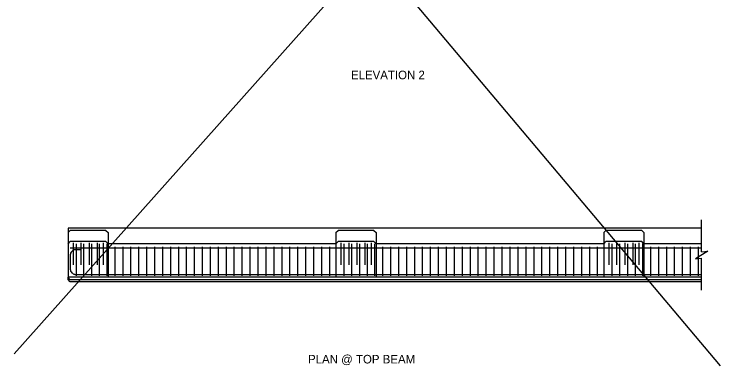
# Model space of a CAD drawing. Extents: x -870 to -769, y 451 to 512.
# Drawn here: x -869.72 to -843.12, y 461.5 to 474.62 of the extents above; entities that cross this region are included whole.
import ezdxf

# ---------------------------------------------------------------- set-up
doc = ezdxf.new("R2010")
doc.units = 0
for name, color, linetype in [('border_NO-PLOT', 7, 'Continuous'), ('str_Concrete-A', 7, 'Continuous'), ('str_Reinforcement-A', 7, 'Continuous'), ('str_Reinforcement-B', 7, 'Continuous'), ('str_Reinforcement-C', 7, 'Continuous'), ('str_Reinforcement-D', 7, 'Continuous'), ('str_Reinforcement-H', 7, 'Continuous')]:
    doc.layers.add(name, color=color, linetype=linetype)

msp = doc.modelspace()

# ---------------------------------------------------------------- linework, layer by layer
at = {"layer": 'str_Concrete-A'}
for p, q in [((-844.062, 465.749), (-844.062, 466.952)), ((-844.062, 466.635), (-867.716, 466.635)), ((-867.716, 466.635), (-867.716, 466.051)), ((-867.716, 466.469), (-867.633, 466.552)), ((-866.3, 466.552), (-867.633, 466.552)), ((-866.3, 466.552), (-866.216, 466.469)), ((-866.216, 466.469), (-866.216, 466.051)), ((-857.716, 466.469), (-857.633, 466.552)), ((-857.716, 466.469), (-857.716, 466.051)), ((-856.299, 466.552), (-857.633, 466.552)), ((-856.299, 466.552), (-856.216, 466.469)), ((-856.216, 466.469), (-856.216, 466.051)), ((-847.716, 466.469), (-847.633, 466.552)), ((-847.716, 466.469), (-847.716, 466.051)), ((-846.299, 466.552), (-847.633, 466.552)), ((-846.299, 466.552), (-846.216, 466.469)), ((-846.216, 466.469), (-846.216, 466.051)), ((-867.716, 466.051), (-867.633, 466.135)), ((-867.716, 466.051), (-867.716, 464.801)), ((-866.3, 466.135), (-867.633, 466.135)), ((-866.216, 466.051), (-866.3, 466.135)), ((-857.716, 466.051), (-866.216, 466.051)), ((-866.216, 466.051), (-866.216, 464.801)), ((-857.716, 466.051), (-857.633, 466.135)), ((-857.716, 466.051), (-857.716, 464.801)), ((-856.299, 466.135), (-857.633, 466.135)), ((-856.216, 466.051), (-856.299, 466.135)), ((-847.716, 466.051), (-856.216, 466.051)), ((-856.216, 466.051), (-856.216, 464.801)), ((-847.716, 466.051), (-847.633, 466.135)), ((-847.716, 466.051), (-847.716, 464.801)), ((-846.299, 466.135), (-847.633, 466.135)), ((-846.216, 466.051), (-846.299, 466.135)), ((-844.062, 466.051), (-846.216, 466.051)), ((-846.216, 466.051), (-846.216, 464.801)), ((-844.062, 464.317), (-844.062, 465.52)), ((-844.062, 464.801), (-867.716, 464.801)), ((-867.716, 464.718), (-867.716, 464.801)), ((-867.633, 464.711), (-867.716, 464.794)), ((-867.633, 464.635), (-867.716, 464.718)), ((-844.062, 464.711), (-867.633, 464.711)), ((-844.062, 464.635), (-867.633, 464.635))]:
    msp.add_line(p, q, dxfattribs=at)
msp.add_lwpolyline([(-844.062, 465.749), (-843.834, 465.777), (-844.291, 465.492), (-844.062, 465.52)], dxfattribs=at)
at = {"layer": 'str_Reinforcement-A'}
for p, q in [((-867.376, 465.831), (-867.438, 465.831)), ((-867.299, 465.831), (-867.376, 465.831)), ((-867.272, 465.831), (-867.299, 465.831)), ((-867.241, 465.831), (-867.272, 465.831)), ((-867.216, 465.831), (-867.241, 465.831)), ((-867.633, 465.636), (-867.633, 465.107)), ((-867.463, 464.912), (-844.062, 464.912))]:
    msp.add_line(p, q, dxfattribs=at)
for centre, start, end in [((-867.438, 465.636), 136.4083, 180), ((-867.438, 465.636), 126.9606, 136.4083), ((-867.438, 465.636), 120.3732, 126.9606), ((-867.438, 465.636), 97.1512, 120.3732), ((-867.438, 465.636), 90.0258, 97.1512), ((-867.438, 465.107), 180, 223.2429), ((-867.438, 465.107), 223.2429, 262.8235)]:
    msp.add_arc(centre, 0.195, start, end, dxfattribs=at)
at = {"layer": 'str_Reinforcement-B'}
for p, q in [((-867.417, 466.051), (-867.417, 464.852)), ((-867.134, 466.051), (-867.134, 464.852)), ((-866.835, 466.051), (-866.835, 464.852)), ((-866.548, 466.051), (-866.548, 464.852)), ((-866.271, 466.051), (-866.271, 464.852)), ((-857.416, 466.051), (-857.416, 464.852)), ((-857.133, 466.051), (-857.133, 464.852)), ((-856.835, 466.051), (-856.835, 464.852)), ((-856.547, 466.051), (-856.547, 464.852)), ((-856.271, 466.051), (-856.271, 464.852)), ((-847.416, 466.051), (-847.416, 464.852)), ((-847.133, 466.051), (-847.133, 464.852)), ((-846.834, 466.051), (-846.834, 464.852)), ((-846.547, 466.051), (-846.547, 464.852)), ((-846.271, 466.051), (-846.271, 464.852)), ((-865.973, 465.941), (-865.973, 464.852)), ((-865.676, 465.941), (-865.676, 464.852)), ((-865.38, 465.941), (-865.38, 464.852)), ((-865.083, 465.941), (-865.083, 464.852)), ((-864.786, 465.941), (-864.786, 464.852)), ((-864.489, 465.941), (-864.489, 464.852)), ((-864.192, 465.941), (-864.192, 464.852)), ((-863.895, 465.941), (-863.895, 464.852)), ((-863.598, 465.941), (-863.598, 464.852)), ((-863.301, 465.941), (-863.301, 464.852)), ((-863.004, 465.941), (-863.004, 464.852)), ((-862.708, 465.941), (-862.708, 464.852)), ((-862.411, 465.941), (-862.411, 464.852)), ((-862.114, 465.941), (-862.114, 464.852)), ((-861.817, 465.941), (-861.817, 464.852)), ((-861.52, 465.941), (-861.52, 464.852)), ((-861.223, 465.941), (-861.223, 464.852)), ((-860.926, 465.941), (-860.926, 464.852)), ((-860.629, 465.941), (-860.629, 464.852)), ((-860.333, 465.941), (-860.333, 464.852)), ((-860.036, 465.941), (-860.036, 464.852)), ((-859.739, 465.941), (-859.739, 464.852)), ((-859.442, 465.941), (-859.442, 464.852)), ((-859.145, 465.941), (-859.145, 464.852)), ((-858.848, 465.941), (-858.848, 464.852)), ((-858.551, 465.941), (-858.551, 464.852)), ((-858.254, 465.941), (-858.254, 464.852)), ((-857.958, 465.941), (-857.958, 464.852)), ((-855.973, 465.941), (-855.973, 464.852)), ((-855.676, 465.941), (-855.676, 464.852)), ((-855.379, 465.941), (-855.379, 464.852)), ((-855.083, 465.941), (-855.083, 464.852)), ((-854.786, 465.941), (-854.786, 464.852)), ((-854.489, 465.941), (-854.489, 464.852)), ((-854.192, 465.941), (-854.192, 464.852)), ((-853.895, 465.941), (-853.895, 464.852)), ((-853.598, 465.941), (-853.598, 464.852)), ((-853.301, 465.941), (-853.301, 464.852)), ((-853.004, 465.941), (-853.004, 464.852)), ((-852.708, 465.941), (-852.708, 464.852)), ((-852.411, 465.941), (-852.411, 464.852)), ((-852.114, 465.941), (-852.114, 464.852)), ((-851.817, 465.941), (-851.817, 464.852)), ((-851.52, 465.941), (-851.52, 464.852)), ((-851.223, 465.941), (-851.223, 464.852)), ((-850.926, 465.941), (-850.926, 464.852)), ((-850.629, 465.941), (-850.629, 464.852)), ((-850.332, 465.941), (-850.332, 464.852)), ((-850.036, 465.941), (-850.036, 464.852)), ((-849.739, 465.941), (-849.739, 464.852)), ((-849.442, 465.941), (-849.442, 464.852)), ((-849.145, 465.941), (-849.145, 464.852)), ((-848.848, 465.941), (-848.848, 464.852)), ((-848.551, 465.941), (-848.551, 464.852)), ((-848.254, 465.941), (-848.254, 464.852)), ((-847.957, 465.941), (-847.957, 464.852)), ((-845.973, 465.941), (-845.973, 464.852)), ((-845.676, 465.941), (-845.676, 464.852)), ((-845.379, 465.941), (-845.379, 464.852)), ((-845.082, 465.941), (-845.082, 464.852)), ((-844.786, 465.941), (-844.786, 464.852)), ((-844.489, 465.941), (-844.489, 464.852)), ((-844.192, 465.941), (-844.192, 464.852))]:
    msp.add_line(p, q, dxfattribs=at)
at = {"layer": 'str_Reinforcement-C'}
for p, q in [((-867.513, 465.272), (-867.513, 466.091)), ((-867.226, 465.272), (-867.226, 466.091)), ((-866.916, 465.272), (-866.916, 466.091)), ((-866.617, 465.272), (-866.617, 466.091)), ((-866.388, 465.272), (-866.388, 466.091)), ((-857.513, 465.272), (-857.513, 466.091)), ((-857.226, 465.272), (-857.226, 466.091)), ((-856.916, 465.272), (-856.916, 466.091)), ((-856.617, 465.272), (-856.617, 466.091)), ((-856.388, 465.272), (-856.388, 466.091)), ((-847.513, 465.272), (-847.513, 466.091)), ((-847.226, 465.272), (-847.226, 466.091)), ((-846.915, 465.272), (-846.915, 466.091)), ((-846.617, 465.272), (-846.617, 466.091)), ((-846.388, 465.272), (-846.388, 466.091))]:
    msp.add_line(p, q, dxfattribs=at)
at = {"layer": 'str_Reinforcement-D'}
for p, q in [((-869.724, 461.944), (-843.124, 491.787)), ((-868.715, 491.597), (-843.376, 461.502))]:
    msp.add_line(p, q, dxfattribs=at)
at = {"layer": 'str_Reinforcement-H'}
msp.add_line((-844.062, 465.885), (-867.636, 465.885), dxfattribs=at)

# ---------------------------------------------------------------- texts
at = {"layer": 'border_NO-PLOT'}
for s, p in [('ELEVATION 2', (-857.154, 472.192)), ('PLAN @ TOP BEAM', (-858.757, 461.587))]:
    msp.add_text(s, height=0.32, dxfattribs=at).set_placement(p)

doc.saveas('drawing.dxf')
